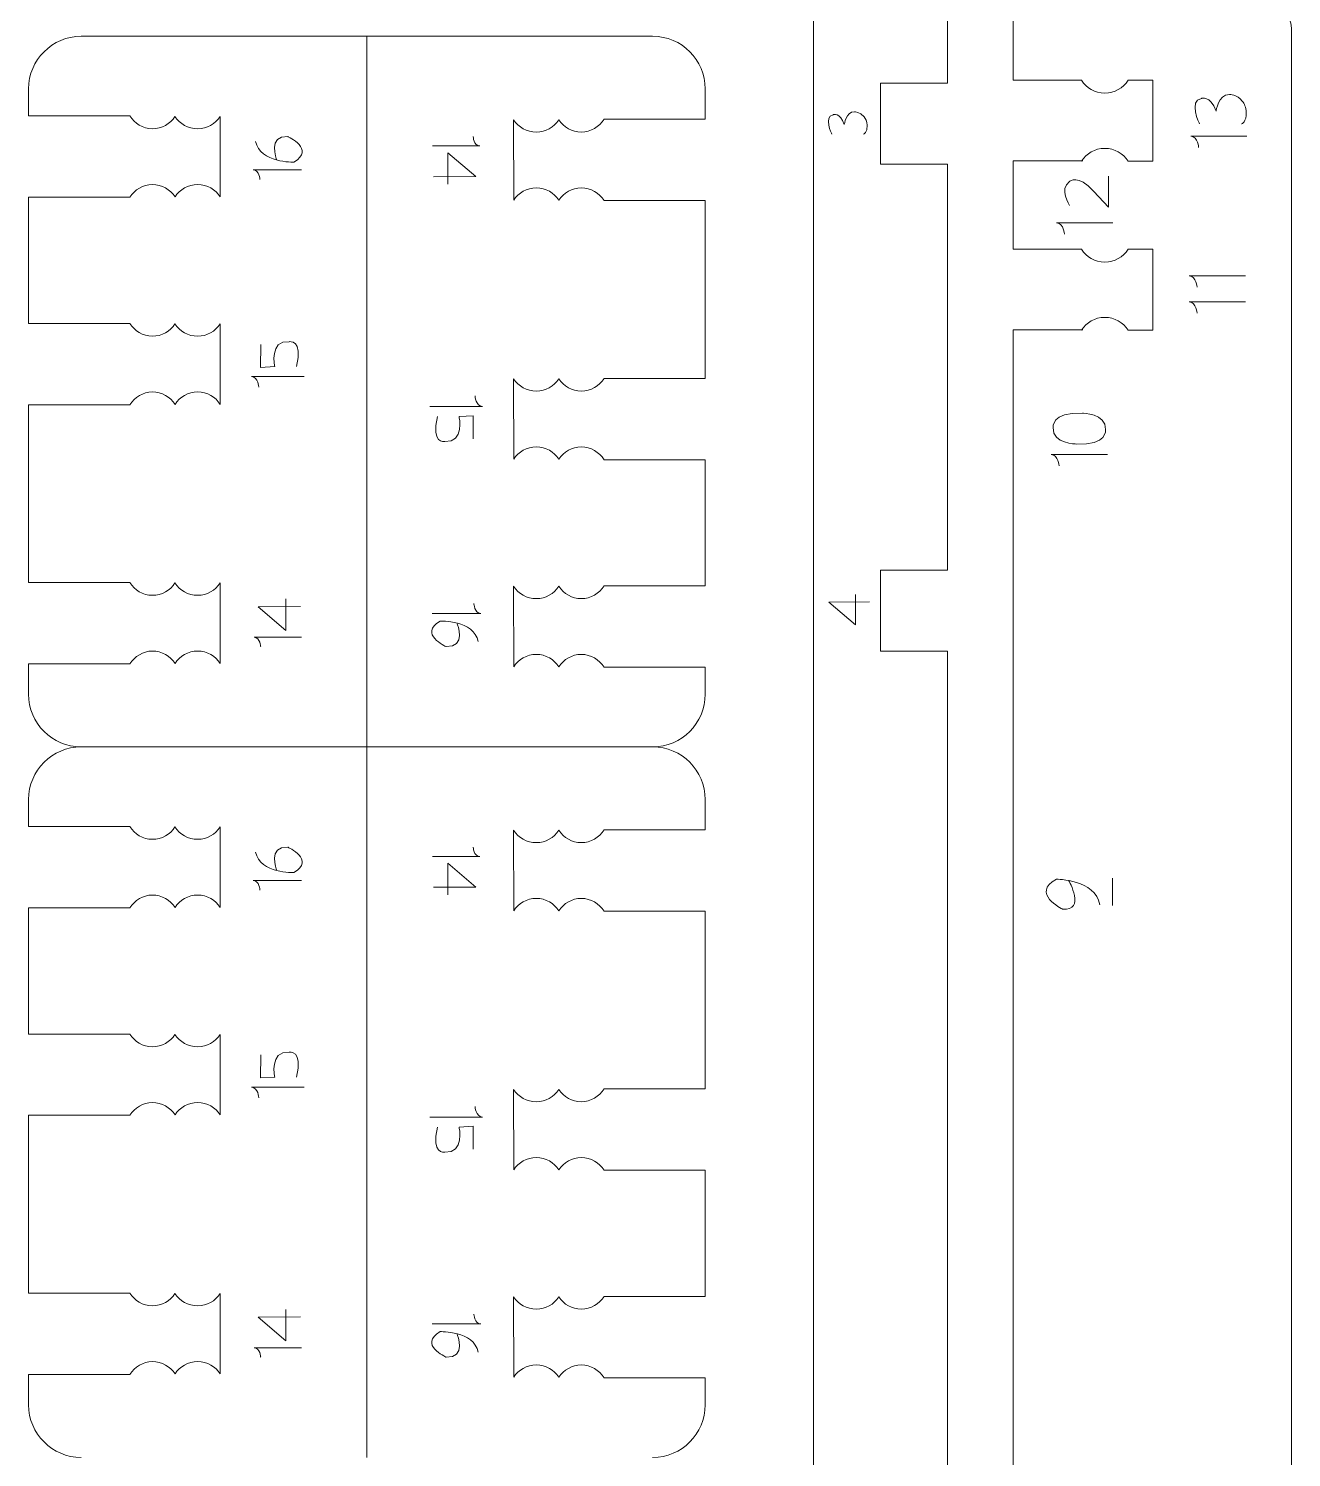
# Model space of a CAD drawing. Header units: centimetres. Extents: x -25 to 25, y -32.5 to 32.5.
# Drawn here: x -17.59 to -12.88, y 14.26 to 19.59 of the extents above; entities that cross this region are included whole.
import ezdxf

# ---------------------------------------------------------------- set-up
doc = ezdxf.new("R2010")
doc.units = ezdxf.units.CM
doc.header["$MEASUREMENT"] = 0
doc.layers.add('Capa 1', color=7, linetype='Continuous')

msp = doc.modelspace()

# ---------------------------------------------------------------- linework, layer by layer
at = {"layer": 'Capa 1', "color": 250, "lineweight": 20}
msp.add_open_spline([(-14.16164, 11.0879), (-14.16164, 11.0879), (-14.16164, 11.39361), (-14.16164, 11.39361), (-14.16164, 11.39361), (-14.16164, 11.39361), (-14.41164, 11.39361), (-14.41164, 11.39361), (-14.41164, 11.39361), (-14.41164, 11.39361), (-14.41164, 11.69624), (-14.41164, 11.69624), (-14.41164, 11.69624), (-14.41164, 11.69624), (-14.16164, 11.69624), (-14.16164, 11.69624), (-14.16164, 11.69624), (-14.16164, 11.69624), (-14.16164, 13.20923), (-14.16164, 13.20923), (-14.16164, 13.20923), (-14.16164, 13.20923), (-14.41164, 13.20923), (-14.41164, 13.20923), (-14.41164, 13.20923), (-14.41164, 13.20923), (-14.41164, 13.51181), (-14.41164, 13.51181), (-14.41164, 13.51181), (-14.41164, 13.51181), (-14.16164, 13.51181), (-14.16164, 13.51181), (-14.16164, 13.51181), (-14.16164, 13.51181), (-14.16164, 17.264), (-14.16164, 17.264), (-14.16164, 17.264), (-14.16164, 17.264), (-14.41164, 17.264), (-14.41164, 17.264), (-14.41164, 17.264), (-14.41164, 17.264), (-14.41164, 17.56658), (-14.41164, 17.56658), (-14.41164, 17.56658), (-14.41164, 17.56658), (-14.16164, 17.56658), (-14.16164, 17.56658), (-14.16164, 17.56658), (-14.16164, 17.56658), (-14.16164, 19.07957), (-14.16164, 19.07957), (-14.16164, 19.07957), (-14.16164, 19.07957), (-14.41164, 19.07957), (-14.41164, 19.07957), (-14.41164, 19.07957), (-14.41164, 19.07957), (-14.41164, 19.3822), (-14.41164, 19.3822), (-14.41164, 19.3822), (-14.41164, 19.3822), (-14.16164, 19.3822), (-14.16164, 19.3822), (-14.16164, 19.3822), (-14.16164, 19.3822), (-14.16164, 19.6879), (-14.16164, 19.6879), (-14.16164, 19.6879), (-14.16164, 19.6879), (-14.66164, 19.6879), (-14.66164, 19.6879), (-14.66164, 19.6879), (-14.66164, 19.6879), (-14.66164, 11.0879), (-14.66164, 11.0879), (-14.66164, 11.0879), (-14.66164, 11.0879), (-14.16164, 11.0879), (-14.16164, 11.0879)], degree=3, knots=[0, 0, 0, 0, 0.047619, 0.047619, 0.047619, 0.047619, 0.0952381, 0.0952381, 0.0952381, 0.0952381, 0.1428571, 0.1428571, 0.1428571, 0.1428571, 0.1904762, 0.1904762, 0.1904762, 0.1904762, 0.2380952, 0.2380952, 0.2380952, 0.2380952, 0.2857143, 0.2857143, 0.2857143, 0.2857143, 0.3333333, 0.3333333, 0.3333333, 0.3333333, 0.3809524, 0.3809524, 0.3809524, 0.3809524, 0.4285714, 0.4285714, 0.4285714, 0.4285714, 0.4761905, 0.4761905, 0.4761905, 0.4761905, 0.5238095, 0.5238095, 0.5238095, 0.5238095, 0.5714286, 0.5714286, 0.5714286, 0.5714286, 0.6190476, 0.6190476, 0.6190476, 0.6190476, 0.6666667, 0.6666667, 0.6666667, 0.6666667, 0.7142857, 0.7142857, 0.7142857, 0.7142857, 0.7619048, 0.7619048, 0.7619048, 0.7619048, 0.8095238, 0.8095238, 0.8095238, 0.8095238, 0.8571429, 0.8571429, 0.8571429, 0.8571429, 0.9047619, 0.9047619, 0.9047619, 0.9047619, 1, 1, 1, 1], dxfattribs=at)
at = {"layer": 'Capa 1', "color": 250, "lineweight": 9}
for points, knots in [([(-13.9175, 19.39286), (-13.9175, 19.39286), (-13.9175, 19.66581), (-13.9175, 19.66581), (-13.9175, 19.66581), (-13.59753, 19.66581), (-13.27755, 19.66581), (-12.95758, 19.66581), (-12.95758, 19.66581), (-12.90801, 19.6633), (-12.88486, 19.63874), (-12.87993, 19.58718), (-12.87993, 19.58718), (-12.87993, 16.07446), (-12.87993, 12.56173), (-12.87993, 9.04901), (-12.87993, 9.04901), (-12.89038, 8.97926), (-12.93003, 8.96794), (-12.98072, 8.95387), (-12.98072, 8.95387), (-12.98072, 8.95387), (-13.9175, 8.95387), (-13.9175, 8.95387), (-13.9175, 8.95387), (-13.9175, 8.95387), (-13.9175, 9.22682), (-13.9175, 9.22682)], [0, 0, 0, 0, 0.125, 0.125, 0.125, 0.125, 0.25, 0.25, 0.25, 0.25, 0.375, 0.375, 0.375, 0.375, 0.5, 0.5, 0.5, 0.5, 0.625, 0.625, 0.625, 0.625, 0.75, 0.75, 0.75, 0.75, 1, 1, 1, 1]), ([(-17.39041, 19.55693), (-17.49821, 19.55693), (-17.58641, 19.46873), (-17.58641, 19.36093), (-17.58641, 19.36093), (-17.58641, 19.36093), (-17.58641, 19.25982), (-17.58641, 19.25982), (-17.58641, 19.25982), (-17.58641, 19.25982), (-17.20912, 19.25982), (-17.20912, 19.25982), (-17.20912, 19.25982), (-17.19134, 19.23212), (-17.16042, 19.21228), (-17.12506, 19.21228), (-17.12506, 19.21228), (-17.0897, 19.21228), (-17.05862, 19.23064), (-17.04084, 19.25834)], [0, 0, 0, 0, 0.1666667, 0.1666667, 0.1666667, 0.1666667, 0.3333333, 0.3333333, 0.3333333, 0.3333333, 0.5, 0.5, 0.5, 0.5, 0.6666667, 0.6666667, 0.6666667, 0.6666667, 1, 1, 1, 1]), ([(-15.26053, 19.55693), (-15.15273, 19.55693), (-15.06453, 19.46873), (-15.06453, 19.36093), (-15.06453, 19.36093), (-15.06453, 19.36093), (-15.06453, 19.24742), (-15.06453, 19.24742), (-15.06453, 19.24742), (-15.06453, 19.24742), (-15.44182, 19.24742), (-15.44182, 19.24742), (-15.44182, 19.24742), (-15.4596, 19.21972), (-15.49068, 19.19985), (-15.52604, 19.19985), (-15.52604, 19.19985), (-15.5614, 19.19985), (-15.59248, 19.21821), (-15.61026, 19.24591)], [0, 0, 0, 0, 0.1666667, 0.1666667, 0.1666667, 0.1666667, 0.3333333, 0.3333333, 0.3333333, 0.3333333, 0.5, 0.5, 0.5, 0.5, 0.6666667, 0.6666667, 0.6666667, 0.6666667, 1, 1, 1, 1]), ([(-13.48831, 19.39276), (-13.50674, 19.36406), (-13.53893, 19.34504), (-13.57557, 19.34504), (-13.57557, 19.34504), (-13.6122, 19.34504), (-13.6444, 19.36406), (-13.66282, 19.39276)], [0, 0, 0, 0, 0.3333333, 0.3333333, 0.3333333, 0.3333333, 1, 1, 1, 1]), ([(-13.48831, 19.39276), (-13.48831, 19.39276), (-13.39671, 19.39287), (-13.39671, 19.39287), (-13.39671, 19.39287), (-13.39671, 19.39287), (-13.39671, 19.09142), (-13.39671, 19.09142), (-13.39671, 19.09142), (-13.39671, 19.09142), (-13.48833, 19.09142), (-13.48833, 19.09142)], [0, 0, 0, 0, 0.25, 0.25, 0.25, 0.25, 0.5, 0.5, 0.5, 0.5, 1, 1, 1, 1]), ([(-17.04084, 19.25834), (-17.02306, 19.23064), (-16.99198, 19.21228), (-16.95662, 19.21228), (-16.95662, 19.21228), (-16.92126, 19.21228), (-16.89018, 19.23064), (-16.8724, 19.25834)], [0, 0, 0, 0, 0.3333333, 0.3333333, 0.3333333, 0.3333333, 1, 1, 1, 1]), ([(-15.61026, 19.24591), (-15.62804, 19.21821), (-15.65912, 19.19985), (-15.69448, 19.19985), (-15.69448, 19.19985), (-15.72984, 19.19985), (-15.76092, 19.21821), (-15.7787, 19.24591)], [0, 0, 0, 0, 0.3333333, 0.3333333, 0.3333333, 0.3333333, 1, 1, 1, 1]), ([(-13.48831, 19.09142), (-13.50674, 19.12012), (-13.53893, 19.13914), (-13.57557, 19.13914), (-13.57557, 19.13914), (-13.6122, 19.13914), (-13.6444, 19.12012), (-13.66282, 19.09142)], [0, 0, 0, 0, 0.3333333, 0.3333333, 0.3333333, 0.3333333, 1, 1, 1, 1]), ([(-17.04084, 18.48478), (-17.05862, 18.45708), (-17.0897, 18.43872), (-17.12506, 18.43872), (-17.12506, 18.43872), (-17.16042, 18.43872), (-17.19134, 18.45856), (-17.20912, 18.48626), (-17.20912, 18.48626), (-17.20912, 18.48626), (-17.58641, 18.48626), (-17.58641, 18.48626), (-17.58641, 18.48626), (-17.58641, 18.48626), (-17.58641, 18.95682), (-17.58641, 18.95682), (-17.58641, 18.95682), (-17.58641, 18.95682), (-17.20912, 18.95682), (-17.20912, 18.95682), (-17.20912, 18.95682), (-17.19134, 18.98452), (-17.16026, 19.00439), (-17.1249, 19.00439), (-17.1249, 19.00439), (-17.08954, 19.00439), (-17.05846, 18.98603), (-17.04068, 18.95833)], [0, 0, 0, 0, 0.125, 0.125, 0.125, 0.125, 0.25, 0.25, 0.25, 0.25, 0.375, 0.375, 0.375, 0.375, 0.5, 0.5, 0.5, 0.5, 0.625, 0.625, 0.625, 0.625, 0.75, 0.75, 0.75, 0.75, 1, 1, 1, 1]), ([(-17.04068, 18.95833), (-17.0229, 18.98603), (-16.99182, 19.00439), (-16.95646, 19.00439), (-16.95646, 19.00439), (-16.9211, 19.00439), (-16.89002, 18.98603), (-16.87224, 18.95833)], [0, 0, 0, 0, 0.3333333, 0.3333333, 0.3333333, 0.3333333, 1, 1, 1, 1]), ([(-15.6101, 18.9459), (-15.62788, 18.9736), (-15.65896, 18.99196), (-15.69432, 18.99196), (-15.69432, 18.99196), (-15.72968, 18.99196), (-15.76076, 18.9736), (-15.77854, 18.9459)], [0, 0, 0, 0, 0.3333333, 0.3333333, 0.3333333, 0.3333333, 1, 1, 1, 1]), ([(-15.6101, 18.9459), (-15.59232, 18.9736), (-15.56124, 18.99196), (-15.52588, 18.99196), (-15.52588, 18.99196), (-15.49052, 18.99196), (-15.4596, 18.97212), (-15.44182, 18.94442), (-15.44182, 18.94442), (-15.44182, 18.94442), (-15.06453, 18.94442), (-15.06453, 18.94442), (-15.06453, 18.94442), (-15.06453, 18.94442), (-15.06453, 18.28149), (-15.06453, 18.28149), (-15.06453, 18.28149), (-15.06453, 18.28149), (-15.44182, 18.28149), (-15.44182, 18.28149), (-15.44182, 18.28149), (-15.4596, 18.25379), (-15.49068, 18.23392), (-15.52604, 18.23392), (-15.52604, 18.23392), (-15.5614, 18.23392), (-15.59248, 18.25228), (-15.61026, 18.27998)], [0, 0, 0, 0, 0.125, 0.125, 0.125, 0.125, 0.25, 0.25, 0.25, 0.25, 0.375, 0.375, 0.375, 0.375, 0.5, 0.5, 0.5, 0.5, 0.625, 0.625, 0.625, 0.625, 0.75, 0.75, 0.75, 0.75, 1, 1, 1, 1]), ([(-13.48831, 18.76276), (-13.50674, 18.73406), (-13.53893, 18.71504), (-13.57557, 18.71504), (-13.57557, 18.71504), (-13.6122, 18.71504), (-13.6444, 18.73406), (-13.66282, 18.76276)], [0, 0, 0, 0, 0.3333333, 0.3333333, 0.3333333, 0.3333333, 1, 1, 1, 1]), ([(-13.48831, 18.76276), (-13.48831, 18.76276), (-13.39671, 18.76287), (-13.39671, 18.76287), (-13.39671, 18.76287), (-13.39671, 18.76287), (-13.39671, 18.46142), (-13.39671, 18.46142), (-13.39671, 18.46142), (-13.39671, 18.46142), (-13.48833, 18.46142), (-13.48833, 18.46142)], [0, 0, 0, 0, 0.25, 0.25, 0.25, 0.25, 0.5, 0.5, 0.5, 0.5, 1, 1, 1, 1]), ([(-17.04084, 18.48478), (-17.02306, 18.45708), (-16.99198, 18.43872), (-16.95662, 18.43872), (-16.95662, 18.43872), (-16.92126, 18.43872), (-16.89018, 18.45708), (-16.8724, 18.48478)], [0, 0, 0, 0, 0.3333333, 0.3333333, 0.3333333, 0.3333333, 1, 1, 1, 1]), ([(-13.48831, 18.46142), (-13.50674, 18.49012), (-13.53893, 18.50914), (-13.57557, 18.50914), (-13.57557, 18.50914), (-13.6122, 18.50914), (-13.6444, 18.49012), (-13.66282, 18.46142)], [0, 0, 0, 0, 0.3333333, 0.3333333, 0.3333333, 0.3333333, 1, 1, 1, 1]), ([(-15.61026, 18.27998), (-15.62804, 18.25228), (-15.65912, 18.23392), (-15.69448, 18.23392), (-15.69448, 18.23392), (-15.72984, 18.23392), (-15.76092, 18.25228), (-15.7787, 18.27998)], [0, 0, 0, 0, 0.3333333, 0.3333333, 0.3333333, 0.3333333, 1, 1, 1, 1]), ([(-17.04084, 17.51885), (-17.05862, 17.49115), (-17.0897, 17.47279), (-17.12506, 17.47279), (-17.12506, 17.47279), (-17.16042, 17.47279), (-17.19134, 17.49263), (-17.20912, 17.52033), (-17.20912, 17.52033), (-17.20912, 17.52033), (-17.58641, 17.52033), (-17.58641, 17.52033), (-17.58641, 17.52033), (-17.58641, 17.52033), (-17.58641, 18.18326), (-17.58641, 18.18326), (-17.58641, 18.18326), (-17.58641, 18.18326), (-17.20912, 18.18326), (-17.20912, 18.18326), (-17.20912, 18.18326), (-17.19134, 18.21096), (-17.16026, 18.23083), (-17.1249, 18.23083), (-17.1249, 18.23083), (-17.08954, 18.23083), (-17.05846, 18.21247), (-17.04068, 18.18477)], [0, 0, 0, 0, 0.125, 0.125, 0.125, 0.125, 0.25, 0.25, 0.25, 0.25, 0.375, 0.375, 0.375, 0.375, 0.5, 0.5, 0.5, 0.5, 0.625, 0.625, 0.625, 0.625, 0.75, 0.75, 0.75, 0.75, 1, 1, 1, 1]), ([(-17.04068, 18.18477), (-17.0229, 18.21247), (-16.99182, 18.23083), (-16.95646, 18.23083), (-16.95646, 18.23083), (-16.9211, 18.23083), (-16.89002, 18.21247), (-16.87224, 18.18477)], [0, 0, 0, 0, 0.3333333, 0.3333333, 0.3333333, 0.3333333, 1, 1, 1, 1]), ([(-15.6101, 17.97997), (-15.62788, 18.00767), (-15.65896, 18.02603), (-15.69432, 18.02603), (-15.69432, 18.02603), (-15.72968, 18.02603), (-15.76076, 18.00767), (-15.77854, 17.97997)], [0, 0, 0, 0, 0.3333333, 0.3333333, 0.3333333, 0.3333333, 1, 1, 1, 1]), ([(-15.6101, 17.97997), (-15.59232, 18.00767), (-15.56124, 18.02603), (-15.52588, 18.02603), (-15.52588, 18.02603), (-15.49052, 18.02603), (-15.4596, 18.00619), (-15.44182, 17.97849), (-15.44182, 17.97849), (-15.44182, 17.97849), (-15.06453, 17.97849), (-15.06453, 17.97849), (-15.06453, 17.97849), (-15.06453, 17.97849), (-15.06453, 17.50793), (-15.06453, 17.50793), (-15.06453, 17.50793), (-15.06453, 17.50793), (-15.44182, 17.50793), (-15.44182, 17.50793), (-15.44182, 17.50793), (-15.4596, 17.48023), (-15.49068, 17.46036), (-15.52604, 17.46036), (-15.52604, 17.46036), (-15.5614, 17.46036), (-15.59248, 17.47872), (-15.61026, 17.50642)], [0, 0, 0, 0, 0.125, 0.125, 0.125, 0.125, 0.25, 0.25, 0.25, 0.25, 0.375, 0.375, 0.375, 0.375, 0.5, 0.5, 0.5, 0.5, 0.625, 0.625, 0.625, 0.625, 0.75, 0.75, 0.75, 0.75, 1, 1, 1, 1]), ([(-17.04084, 17.51885), (-17.02306, 17.49115), (-16.99198, 17.47279), (-16.95662, 17.47279), (-16.95662, 17.47279), (-16.92126, 17.47279), (-16.89018, 17.49115), (-16.8724, 17.51885)], [0, 0, 0, 0, 0.3333333, 0.3333333, 0.3333333, 0.3333333, 1, 1, 1, 1]), ([(-15.61026, 17.50642), (-15.62804, 17.47872), (-15.65912, 17.46036), (-15.69448, 17.46036), (-15.69448, 17.46036), (-15.72984, 17.46036), (-15.76092, 17.47872), (-15.7787, 17.50642)], [0, 0, 0, 0, 0.3333333, 0.3333333, 0.3333333, 0.3333333, 1, 1, 1, 1]), ([(-17.39041, 16.90782), (-17.49821, 16.90782), (-17.58641, 16.99602), (-17.58641, 17.10382), (-17.58641, 17.10382), (-17.58641, 17.10382), (-17.58641, 17.21733), (-17.58641, 17.21733), (-17.58641, 17.21733), (-17.58641, 17.21733), (-17.20912, 17.21733), (-17.20912, 17.21733), (-17.20912, 17.21733), (-17.19134, 17.24503), (-17.16026, 17.2649), (-17.1249, 17.2649), (-17.1249, 17.2649), (-17.08954, 17.2649), (-17.05846, 17.24654), (-17.04068, 17.21884)], [0, 0, 0, 0, 0.1666667, 0.1666667, 0.1666667, 0.1666667, 0.3333333, 0.3333333, 0.3333333, 0.3333333, 0.5, 0.5, 0.5, 0.5, 0.6666667, 0.6666667, 0.6666667, 0.6666667, 1, 1, 1, 1]), ([(-17.04068, 17.21884), (-17.0229, 17.24654), (-16.99182, 17.2649), (-16.95646, 17.2649), (-16.95646, 17.2649), (-16.9211, 17.2649), (-16.89002, 17.24654), (-16.87224, 17.21884)], [0, 0, 0, 0, 0.3333333, 0.3333333, 0.3333333, 0.3333333, 1, 1, 1, 1]), ([(-15.6101, 17.20641), (-15.62788, 17.23411), (-15.65896, 17.25247), (-15.69432, 17.25247), (-15.69432, 17.25247), (-15.72968, 17.25247), (-15.76076, 17.23411), (-15.77854, 17.20641)], [0, 0, 0, 0, 0.3333333, 0.3333333, 0.3333333, 0.3333333, 1, 1, 1, 1]), ([(-15.26053, 16.90782), (-15.15273, 16.90782), (-15.06453, 16.99602), (-15.06453, 17.10382), (-15.06453, 17.10382), (-15.06453, 17.10382), (-15.06453, 17.20493), (-15.06453, 17.20493), (-15.06453, 17.20493), (-15.06453, 17.20493), (-15.44182, 17.20493), (-15.44182, 17.20493), (-15.44182, 17.20493), (-15.4596, 17.23263), (-15.49052, 17.25247), (-15.52588, 17.25247), (-15.52588, 17.25247), (-15.56124, 17.25247), (-15.59232, 17.23411), (-15.6101, 17.20641)], [0, 0, 0, 0, 0.1666667, 0.1666667, 0.1666667, 0.1666667, 0.3333333, 0.3333333, 0.3333333, 0.3333333, 0.5, 0.5, 0.5, 0.5, 0.6666667, 0.6666667, 0.6666667, 0.6666667, 1, 1, 1, 1]), ([(-17.39041, 16.9078), (-17.49821, 16.9078), (-17.58641, 16.8196), (-17.58641, 16.7118), (-17.58641, 16.7118), (-17.58641, 16.7118), (-17.58641, 16.61069), (-17.58641, 16.61069), (-17.58641, 16.61069), (-17.58641, 16.61069), (-17.20912, 16.61069), (-17.20912, 16.61069), (-17.20912, 16.61069), (-17.19134, 16.58299), (-17.16042, 16.56315), (-17.12506, 16.56315), (-17.12506, 16.56315), (-17.0897, 16.56315), (-17.05862, 16.58151), (-17.04084, 16.60921)], [0, 0, 0, 0, 0.1666667, 0.1666667, 0.1666667, 0.1666667, 0.3333333, 0.3333333, 0.3333333, 0.3333333, 0.5, 0.5, 0.5, 0.5, 0.6666667, 0.6666667, 0.6666667, 0.6666667, 1, 1, 1, 1]), ([(-15.26053, 16.9078), (-15.15273, 16.9078), (-15.06453, 16.8196), (-15.06453, 16.7118), (-15.06453, 16.7118), (-15.06453, 16.7118), (-15.06453, 16.59829), (-15.06453, 16.59829), (-15.06453, 16.59829), (-15.06453, 16.59829), (-15.44182, 16.59829), (-15.44182, 16.59829), (-15.44182, 16.59829), (-15.4596, 16.57059), (-15.49068, 16.55072), (-15.52604, 16.55072), (-15.52604, 16.55072), (-15.5614, 16.55072), (-15.59248, 16.56908), (-15.61026, 16.59678)], [0, 0, 0, 0, 0.1666667, 0.1666667, 0.1666667, 0.1666667, 0.3333333, 0.3333333, 0.3333333, 0.3333333, 0.5, 0.5, 0.5, 0.5, 0.6666667, 0.6666667, 0.6666667, 0.6666667, 1, 1, 1, 1]), ([(-17.04084, 16.60921), (-17.02306, 16.58151), (-16.99198, 16.56315), (-16.95662, 16.56315), (-16.95662, 16.56315), (-16.92126, 16.56315), (-16.89018, 16.58151), (-16.8724, 16.60921)], [0, 0, 0, 0, 0.3333333, 0.3333333, 0.3333333, 0.3333333, 1, 1, 1, 1]), ([(-15.61026, 16.59678), (-15.62804, 16.56908), (-15.65912, 16.55072), (-15.69448, 16.55072), (-15.69448, 16.55072), (-15.72984, 16.55072), (-15.76092, 16.56908), (-15.7787, 16.59678)], [0, 0, 0, 0, 0.3333333, 0.3333333, 0.3333333, 0.3333333, 1, 1, 1, 1]), ([(-17.04084, 15.83565), (-17.05862, 15.80795), (-17.0897, 15.78959), (-17.12506, 15.78959), (-17.12506, 15.78959), (-17.16042, 15.78959), (-17.19134, 15.80943), (-17.20912, 15.83713), (-17.20912, 15.83713), (-17.20912, 15.83713), (-17.58641, 15.83713), (-17.58641, 15.83713), (-17.58641, 15.83713), (-17.58641, 15.83713), (-17.58641, 16.30769), (-17.58641, 16.30769), (-17.58641, 16.30769), (-17.58641, 16.30769), (-17.20912, 16.30769), (-17.20912, 16.30769), (-17.20912, 16.30769), (-17.19134, 16.33539), (-17.16026, 16.35526), (-17.1249, 16.35526), (-17.1249, 16.35526), (-17.08954, 16.35526), (-17.05846, 16.3369), (-17.04068, 16.3092)], [0, 0, 0, 0, 0.125, 0.125, 0.125, 0.125, 0.25, 0.25, 0.25, 0.25, 0.375, 0.375, 0.375, 0.375, 0.5, 0.5, 0.5, 0.5, 0.625, 0.625, 0.625, 0.625, 0.75, 0.75, 0.75, 0.75, 1, 1, 1, 1]), ([(-17.04068, 16.3092), (-17.0229, 16.3369), (-16.99182, 16.35526), (-16.95646, 16.35526), (-16.95646, 16.35526), (-16.9211, 16.35526), (-16.89002, 16.3369), (-16.87224, 16.3092)], [0, 0, 0, 0, 0.3333333, 0.3333333, 0.3333333, 0.3333333, 1, 1, 1, 1]), ([(-15.6101, 16.29677), (-15.62788, 16.32447), (-15.65896, 16.34283), (-15.69432, 16.34283), (-15.69432, 16.34283), (-15.72968, 16.34283), (-15.76076, 16.32447), (-15.77854, 16.29677)], [0, 0, 0, 0, 0.3333333, 0.3333333, 0.3333333, 0.3333333, 1, 1, 1, 1]), ([(-15.6101, 16.29677), (-15.59232, 16.32447), (-15.56124, 16.34283), (-15.52588, 16.34283), (-15.52588, 16.34283), (-15.49052, 16.34283), (-15.4596, 16.32299), (-15.44182, 16.29529), (-15.44182, 16.29529), (-15.44182, 16.29529), (-15.06453, 16.29529), (-15.06453, 16.29529), (-15.06453, 16.29529), (-15.06453, 16.29529), (-15.06453, 15.63236), (-15.06453, 15.63236), (-15.06453, 15.63236), (-15.06453, 15.63236), (-15.44182, 15.63236), (-15.44182, 15.63236), (-15.44182, 15.63236), (-15.4596, 15.60466), (-15.49068, 15.58479), (-15.52604, 15.58479), (-15.52604, 15.58479), (-15.5614, 15.58479), (-15.59248, 15.60315), (-15.61026, 15.63085)], [0, 0, 0, 0, 0.125, 0.125, 0.125, 0.125, 0.25, 0.25, 0.25, 0.25, 0.375, 0.375, 0.375, 0.375, 0.5, 0.5, 0.5, 0.5, 0.625, 0.625, 0.625, 0.625, 0.75, 0.75, 0.75, 0.75, 1, 1, 1, 1]), ([(-17.04084, 15.83565), (-17.02306, 15.80795), (-16.99198, 15.78959), (-16.95662, 15.78959), (-16.95662, 15.78959), (-16.92126, 15.78959), (-16.89018, 15.80795), (-16.8724, 15.83565)], [0, 0, 0, 0, 0.3333333, 0.3333333, 0.3333333, 0.3333333, 1, 1, 1, 1]), ([(-15.61026, 15.63085), (-15.62804, 15.60315), (-15.65912, 15.58479), (-15.69448, 15.58479), (-15.69448, 15.58479), (-15.72984, 15.58479), (-15.76092, 15.60315), (-15.7787, 15.63085)], [0, 0, 0, 0, 0.3333333, 0.3333333, 0.3333333, 0.3333333, 1, 1, 1, 1]), ([(-17.04084, 14.86972), (-17.05862, 14.84202), (-17.0897, 14.82366), (-17.12506, 14.82366), (-17.12506, 14.82366), (-17.16042, 14.82366), (-17.19134, 14.8435), (-17.20912, 14.8712), (-17.20912, 14.8712), (-17.20912, 14.8712), (-17.58641, 14.8712), (-17.58641, 14.8712), (-17.58641, 14.8712), (-17.58641, 14.8712), (-17.58641, 15.53413), (-17.58641, 15.53413), (-17.58641, 15.53413), (-17.58641, 15.53413), (-17.20912, 15.53413), (-17.20912, 15.53413), (-17.20912, 15.53413), (-17.19134, 15.56183), (-17.16026, 15.5817), (-17.1249, 15.5817), (-17.1249, 15.5817), (-17.08954, 15.5817), (-17.05846, 15.56334), (-17.04068, 15.53564)], [0, 0, 0, 0, 0.125, 0.125, 0.125, 0.125, 0.25, 0.25, 0.25, 0.25, 0.375, 0.375, 0.375, 0.375, 0.5, 0.5, 0.5, 0.5, 0.625, 0.625, 0.625, 0.625, 0.75, 0.75, 0.75, 0.75, 1, 1, 1, 1]), ([(-17.04068, 15.53564), (-17.0229, 15.56334), (-16.99182, 15.5817), (-16.95646, 15.5817), (-16.95646, 15.5817), (-16.9211, 15.5817), (-16.89002, 15.56334), (-16.87224, 15.53564)], [0, 0, 0, 0, 0.3333333, 0.3333333, 0.3333333, 0.3333333, 1, 1, 1, 1]), ([(-15.6101, 15.33084), (-15.62788, 15.35854), (-15.65896, 15.3769), (-15.69432, 15.3769), (-15.69432, 15.3769), (-15.72968, 15.3769), (-15.76076, 15.35854), (-15.77854, 15.33084)], [0, 0, 0, 0, 0.3333333, 0.3333333, 0.3333333, 0.3333333, 1, 1, 1, 1]), ([(-15.6101, 15.33084), (-15.59232, 15.35854), (-15.56124, 15.3769), (-15.52588, 15.3769), (-15.52588, 15.3769), (-15.49052, 15.3769), (-15.4596, 15.35706), (-15.44182, 15.32936), (-15.44182, 15.32936), (-15.44182, 15.32936), (-15.06453, 15.32936), (-15.06453, 15.32936), (-15.06453, 15.32936), (-15.06453, 15.32936), (-15.06453, 14.8588), (-15.06453, 14.8588), (-15.06453, 14.8588), (-15.06453, 14.8588), (-15.44182, 14.8588), (-15.44182, 14.8588), (-15.44182, 14.8588), (-15.4596, 14.8311), (-15.49068, 14.81123), (-15.52604, 14.81123), (-15.52604, 14.81123), (-15.5614, 14.81123), (-15.59248, 14.82959), (-15.61026, 14.85729)], [0, 0, 0, 0, 0.125, 0.125, 0.125, 0.125, 0.25, 0.25, 0.25, 0.25, 0.375, 0.375, 0.375, 0.375, 0.5, 0.5, 0.5, 0.5, 0.625, 0.625, 0.625, 0.625, 0.75, 0.75, 0.75, 0.75, 1, 1, 1, 1]), ([(-17.04084, 14.86972), (-17.02306, 14.84202), (-16.99198, 14.82366), (-16.95662, 14.82366), (-16.95662, 14.82366), (-16.92126, 14.82366), (-16.89018, 14.84202), (-16.8724, 14.86972)], [0, 0, 0, 0, 0.3333333, 0.3333333, 0.3333333, 0.3333333, 1, 1, 1, 1]), ([(-15.61026, 14.85729), (-15.62804, 14.82959), (-15.65912, 14.81123), (-15.69448, 14.81123), (-15.69448, 14.81123), (-15.72984, 14.81123), (-15.76092, 14.82959), (-15.7787, 14.85729)], [0, 0, 0, 0, 0.3333333, 0.3333333, 0.3333333, 0.3333333, 1, 1, 1, 1]), ([(-17.39041, 14.25869), (-17.49821, 14.25869), (-17.58641, 14.34689), (-17.58641, 14.45469), (-17.58641, 14.45469), (-17.58641, 14.45469), (-17.58641, 14.5682), (-17.58641, 14.5682), (-17.58641, 14.5682), (-17.58641, 14.5682), (-17.20912, 14.5682), (-17.20912, 14.5682), (-17.20912, 14.5682), (-17.19134, 14.5959), (-17.16026, 14.61577), (-17.1249, 14.61577), (-17.1249, 14.61577), (-17.08954, 14.61577), (-17.05846, 14.59741), (-17.04068, 14.56971)], [0, 0, 0, 0, 0.1666667, 0.1666667, 0.1666667, 0.1666667, 0.3333333, 0.3333333, 0.3333333, 0.3333333, 0.5, 0.5, 0.5, 0.5, 0.6666667, 0.6666667, 0.6666667, 0.6666667, 1, 1, 1, 1]), ([(-17.04068, 14.56971), (-17.0229, 14.59741), (-16.99182, 14.61577), (-16.95646, 14.61577), (-16.95646, 14.61577), (-16.9211, 14.61577), (-16.89002, 14.59741), (-16.87224, 14.56971)], [0, 0, 0, 0, 0.3333333, 0.3333333, 0.3333333, 0.3333333, 1, 1, 1, 1]), ([(-15.6101, 14.55728), (-15.62788, 14.58498), (-15.65896, 14.60334), (-15.69432, 14.60334), (-15.69432, 14.60334), (-15.72968, 14.60334), (-15.76076, 14.58498), (-15.77854, 14.55728)], [0, 0, 0, 0, 0.3333333, 0.3333333, 0.3333333, 0.3333333, 1, 1, 1, 1]), ([(-15.26053, 14.25869), (-15.15273, 14.25869), (-15.06453, 14.34689), (-15.06453, 14.45469), (-15.06453, 14.45469), (-15.06453, 14.45469), (-15.06453, 14.5558), (-15.06453, 14.5558), (-15.06453, 14.5558), (-15.06453, 14.5558), (-15.44182, 14.5558), (-15.44182, 14.5558), (-15.44182, 14.5558), (-15.4596, 14.5835), (-15.49052, 14.60334), (-15.52588, 14.60334), (-15.52588, 14.60334), (-15.56124, 14.60334), (-15.59232, 14.58498), (-15.6101, 14.55728)], [0, 0, 0, 0, 0.1666667, 0.1666667, 0.1666667, 0.1666667, 0.3333333, 0.3333333, 0.3333333, 0.3333333, 0.5, 0.5, 0.5, 0.5, 0.6666667, 0.6666667, 0.6666667, 0.6666667, 1, 1, 1, 1])]:
    msp.add_open_spline(points, degree=3, knots=knots, dxfattribs=at)
at = {"layer": 'Capa 1', "color": 250, "lineweight": 20}
for points in [[(-17.39041, 19.55693), (-17.39041, 19.55693), (-15.26053, 19.55693), (-15.26053, 19.55693)], [(-17.39041, 16.9078), (-17.39041, 16.9078), (-15.26053, 16.9078), (-15.26053, 16.9078)]]:
    msp.add_open_spline(points, degree=3, dxfattribs=at)
at = {"layer": 'Capa 1', "color": 250, "lineweight": 9}
for points in [[(-16.32547, 16.90782), (-16.32547, 16.90782), (-16.32547, 19.55693), (-16.32547, 19.55693)], [(-13.9175, 19.39287), (-13.9175, 19.39287), (-13.66282, 19.39276), (-13.66282, 19.39276)], [(-16.87224, 18.95833), (-16.87224, 18.95833), (-16.8724, 19.25834), (-16.8724, 19.25834)], [(-15.7787, 19.24591), (-15.7787, 19.24591), (-15.77854, 18.9459), (-15.77854, 18.9459)], [(-13.9175, 18.76287), (-13.9175, 18.76287), (-13.9175, 19.09287), (-13.9175, 19.09287)], [(-13.65711, 19.09287), (-13.65711, 19.09287), (-13.9175, 19.09287), (-13.9175, 19.09287)], [(-13.9175, 18.76287), (-13.9175, 18.76287), (-13.66282, 18.76276), (-13.66282, 18.76276)], [(-16.87224, 18.18477), (-16.87224, 18.18477), (-16.8724, 18.48478), (-16.8724, 18.48478)], [(-13.9175, 10.15682), (-13.9175, 10.15682), (-13.9175, 18.46287), (-13.9175, 18.46287)], [(-13.65711, 18.46287), (-13.65711, 18.46287), (-13.9175, 18.46287), (-13.9175, 18.46287)], [(-15.7787, 18.27998), (-15.7787, 18.27998), (-15.77854, 17.97997), (-15.77854, 17.97997)], [(-16.87224, 17.21884), (-16.87224, 17.21884), (-16.8724, 17.51885), (-16.8724, 17.51885)], [(-15.7787, 17.50642), (-15.7787, 17.50642), (-15.77854, 17.20641), (-15.77854, 17.20641)], [(-16.32547, 14.25869), (-16.32547, 14.25869), (-16.32547, 16.9078), (-16.32547, 16.9078)], [(-16.87224, 16.3092), (-16.87224, 16.3092), (-16.8724, 16.60921), (-16.8724, 16.60921)], [(-15.7787, 16.59678), (-15.7787, 16.59678), (-15.77854, 16.29677), (-15.77854, 16.29677)], [(-16.87224, 15.53564), (-16.87224, 15.53564), (-16.8724, 15.83565), (-16.8724, 15.83565)], [(-15.7787, 15.63085), (-15.7787, 15.63085), (-15.77854, 15.33084), (-15.77854, 15.33084)], [(-16.87224, 14.56971), (-16.87224, 14.56971), (-16.8724, 14.86972), (-16.8724, 14.86972)], [(-15.7787, 14.85729), (-15.7787, 14.85729), (-15.77854, 14.55728), (-15.77854, 14.55728)]]:
    msp.add_open_spline(points, degree=3, dxfattribs=at)
at = {"layer": 'Capa 1', "color": 22, "lineweight": 5}
for points, knots in [([(-13.06544, 19.23042), (-13.06544, 19.23042), (-13.04696, 19.23765), (-13.04816, 19.2737), (-13.04816, 19.2737), (-13.04878, 19.29241), (-13.05547, 19.30581), (-13.06312, 19.31553), (-13.06312, 19.31553), (-13.08182, 19.33923), (-13.11086, 19.34045), (-13.11086, 19.34045), (-13.11086, 19.34045), (-13.15257, 19.33923), (-13.16061, 19.27801), (-13.16061, 19.27801), (-13.16061, 19.27801), (-13.1829, 19.33797), (-13.21503, 19.3256), (-13.21503, 19.3256), (-13.21503, 19.3256), (-13.26446, 19.31696), (-13.22247, 19.23042), (-13.22247, 19.23042)], [0, 0, 0, 0, 0.1428571, 0.1428571, 0.1428571, 0.1428571, 0.2857143, 0.2857143, 0.2857143, 0.2857143, 0.4285714, 0.4285714, 0.4285714, 0.4285714, 0.5714286, 0.5714286, 0.5714286, 0.5714286, 0.7142857, 0.7142857, 0.7142857, 0.7142857, 1, 1, 1, 1]), ([(-14.47425, 19.1926), (-14.47425, 19.1926), (-14.46028, 19.19807), (-14.46119, 19.22533), (-14.46119, 19.22533), (-14.46165, 19.23949), (-14.46671, 19.24962), (-14.4725, 19.25697), (-14.4725, 19.25697), (-14.48664, 19.2749), (-14.50861, 19.27582), (-14.50861, 19.27582), (-14.50861, 19.27582), (-14.54015, 19.2749), (-14.54624, 19.22859), (-14.54624, 19.22859), (-14.54624, 19.22859), (-14.56309, 19.27394), (-14.5874, 19.26459), (-14.5874, 19.26459), (-14.5874, 19.26459), (-14.62478, 19.25805), (-14.59302, 19.1926), (-14.59302, 19.1926)], [0, 0, 0, 0, 0.1428571, 0.1428571, 0.1428571, 0.1428571, 0.2857143, 0.2857143, 0.2857143, 0.2857143, 0.4285714, 0.4285714, 0.4285714, 0.4285714, 0.5714286, 0.5714286, 0.5714286, 0.5714286, 0.7142857, 0.7142857, 0.7142857, 0.7142857, 1, 1, 1, 1]), ([(-16.66197, 19.09794), (-16.66197, 19.09794), (-16.69693, 19.18748), (-16.62048, 19.18321), (-16.62048, 19.18321), (-16.62048, 19.18321), (-16.51547, 19.13562), (-16.59799, 19.08797), (-16.59799, 19.08797), (-16.59799, 19.08797), (-16.72309, 19.08371), (-16.74013, 19.16469)], [0, 0, 0, 0, 0.25, 0.25, 0.25, 0.25, 0.5, 0.5, 0.5, 0.5, 1, 1, 1, 1]), ([(-16.02351, 19.00523), (-16.02351, 19.00523), (-16.02351, 19.12284), (-16.02351, 19.12284), (-16.02351, 19.12284), (-16.02351, 19.12284), (-15.91942, 19.03438), (-15.91942, 19.03438), (-15.91942, 19.03438), (-15.91942, 19.03438), (-16.07766, 19.03336), (-16.07766, 19.03336)], [0, 0, 0, 0, 0.25, 0.25, 0.25, 0.25, 0.5, 0.5, 0.5, 0.5, 1, 1, 1, 1]), ([(-13.70674, 18.92626), (-13.70674, 18.92626), (-13.74755, 18.98809), (-13.70674, 19.01525), (-13.70674, 19.01525), (-13.70674, 19.01525), (-13.67584, 19.04617), (-13.6165, 18.97818)], [0, 0, 0, 0, 0.3333333, 0.3333333, 0.3333333, 0.3333333, 1, 1, 1, 1]), ([(-13.6165, 18.97818), (-13.6165, 18.97818), (-13.56212, 18.9201), (-13.56212, 18.9201), (-13.56212, 18.9201), (-13.56212, 18.9201), (-13.56212, 19.03542), (-13.56212, 19.03542)], [0, 0, 0, 0, 0.3333333, 0.3333333, 0.3333333, 0.3333333, 1, 1, 1, 1]), ([(-16.72105, 18.40824), (-16.72105, 18.40824), (-16.72157, 18.32249), (-16.72157, 18.32249), (-16.72157, 18.32249), (-16.72157, 18.32249), (-16.66871, 18.32558), (-16.66871, 18.32558)], [0, 0, 0, 0, 0.3333333, 0.3333333, 0.3333333, 0.3333333, 1, 1, 1, 1]), ([(-16.66871, 18.32558), (-16.66871, 18.32558), (-16.69127, 18.42409), (-16.61512, 18.4183), (-16.61512, 18.4183), (-16.61512, 18.4183), (-16.56291, 18.42872), (-16.58842, 18.32558)], [0, 0, 0, 0, 0.3333333, 0.3333333, 0.3333333, 0.3333333, 1, 1, 1, 1]), ([(-15.98197, 18.13912), (-15.98197, 18.13912), (-15.95941, 18.04061), (-16.03556, 18.0464), (-16.03556, 18.0464), (-16.03556, 18.0464), (-16.08777, 18.03598), (-16.06226, 18.13912)], [0, 0, 0, 0, 0.3333333, 0.3333333, 0.3333333, 0.3333333, 1, 1, 1, 1]), ([(-15.92963, 18.05646), (-15.92963, 18.05646), (-15.92911, 18.14221), (-15.92911, 18.14221), (-15.92911, 18.14221), (-15.92911, 18.14221), (-15.98197, 18.13912), (-15.98197, 18.13912)], [0, 0, 0, 0, 0.3333333, 0.3333333, 0.3333333, 0.3333333, 1, 1, 1, 1]), ([(-13.76828, 18.09781), (-13.76828, 18.09781), (-13.77593, 18.15748), (-13.65909, 18.15149), (-13.65909, 18.15149), (-13.65909, 18.15149), (-13.57004, 18.15145), (-13.57228, 18.09049)], [0, 0, 0, 0, 0.3333333, 0.3333333, 0.3333333, 0.3333333, 1, 1, 1, 1]), ([(-13.5725, 18.09049), (-13.5725, 18.09049), (-13.56481, 18.03087), (-13.68171, 18.03688), (-13.68171, 18.03688), (-13.68171, 18.03688), (-13.77077, 18.03688), (-13.76847, 18.09781)], [0, 0, 0, 0, 0.3333333, 0.3333333, 0.3333333, 0.3333333, 1, 1, 1, 1]), ([(-14.50413, 17.47551), (-14.50413, 17.47551), (-14.50413, 17.36235), (-14.50413, 17.36235), (-14.50413, 17.36235), (-14.50413, 17.36235), (-14.60429, 17.44747), (-14.60429, 17.44747), (-14.60429, 17.44747), (-14.60429, 17.44747), (-14.45204, 17.44845), (-14.45204, 17.44845)], [0, 0, 0, 0, 0.25, 0.25, 0.25, 0.25, 0.5, 0.5, 0.5, 0.5, 1, 1, 1, 1]), ([(-16.62717, 17.45947), (-16.62717, 17.45947), (-16.62717, 17.34186), (-16.62717, 17.34186), (-16.62717, 17.34186), (-16.62717, 17.34186), (-16.73126, 17.43032), (-16.73126, 17.43032), (-16.73126, 17.43032), (-16.73126, 17.43032), (-16.57302, 17.43134), (-16.57302, 17.43134)], [0, 0, 0, 0, 0.25, 0.25, 0.25, 0.25, 0.5, 0.5, 0.5, 0.5, 1, 1, 1, 1]), ([(-15.98871, 17.36676), (-15.98871, 17.36676), (-15.95375, 17.27722), (-16.0302, 17.28149), (-16.0302, 17.28149), (-16.0302, 17.28149), (-16.13521, 17.32908), (-16.05269, 17.37673), (-16.05269, 17.37673), (-16.05269, 17.37673), (-15.92759, 17.38099), (-15.91055, 17.30001)], [0, 0, 0, 0, 0.25, 0.25, 0.25, 0.25, 0.5, 0.5, 0.5, 0.5, 1, 1, 1, 1]), ([(-16.66197, 16.44881), (-16.66197, 16.44881), (-16.69693, 16.53835), (-16.62048, 16.53408), (-16.62048, 16.53408), (-16.62048, 16.53408), (-16.51547, 16.48649), (-16.59799, 16.43884), (-16.59799, 16.43884), (-16.59799, 16.43884), (-16.72309, 16.43458), (-16.74013, 16.51556)], [0, 0, 0, 0, 0.25, 0.25, 0.25, 0.25, 0.5, 0.5, 0.5, 0.5, 1, 1, 1, 1]), ([(-16.02351, 16.3561), (-16.02351, 16.3561), (-16.02351, 16.47371), (-16.02351, 16.47371), (-16.02351, 16.47371), (-16.02351, 16.47371), (-15.91942, 16.38525), (-15.91942, 16.38525), (-15.91942, 16.38525), (-15.91942, 16.38525), (-16.07766, 16.38423), (-16.07766, 16.38423)], [0, 0, 0, 0, 0.25, 0.25, 0.25, 0.25, 0.5, 0.5, 0.5, 0.5, 1, 1, 1, 1]), ([(-13.70983, 16.40935), (-13.70983, 16.40935), (-13.64504, 16.29468), (-13.7335, 16.3029), (-13.7335, 16.3029), (-13.7335, 16.3029), (-13.85313, 16.36258), (-13.75542, 16.41423), (-13.75542, 16.41423), (-13.75542, 16.41423), (-13.61029, 16.41376), (-13.59404, 16.31916)], [0, 0, 0, 0, 0.25, 0.25, 0.25, 0.25, 0.5, 0.5, 0.5, 0.5, 1, 1, 1, 1]), ([(-16.66871, 15.67645), (-16.66871, 15.67645), (-16.69127, 15.77496), (-16.61512, 15.76917), (-16.61512, 15.76917), (-16.61512, 15.76917), (-16.56291, 15.77959), (-16.58842, 15.67645)], [0, 0, 0, 0, 0.3333333, 0.3333333, 0.3333333, 0.3333333, 1, 1, 1, 1]), ([(-16.72105, 15.75911), (-16.72105, 15.75911), (-16.72157, 15.67336), (-16.72157, 15.67336), (-16.72157, 15.67336), (-16.72157, 15.67336), (-16.66871, 15.67645), (-16.66871, 15.67645)], [0, 0, 0, 0, 0.3333333, 0.3333333, 0.3333333, 0.3333333, 1, 1, 1, 1]), ([(-15.98197, 15.48999), (-15.98197, 15.48999), (-15.95941, 15.39148), (-16.03556, 15.39727), (-16.03556, 15.39727), (-16.03556, 15.39727), (-16.08777, 15.38685), (-16.06226, 15.48999)], [0, 0, 0, 0, 0.3333333, 0.3333333, 0.3333333, 0.3333333, 1, 1, 1, 1]), ([(-15.92963, 15.40733), (-15.92963, 15.40733), (-15.92911, 15.49308), (-15.92911, 15.49308), (-15.92911, 15.49308), (-15.92911, 15.49308), (-15.98197, 15.48999), (-15.98197, 15.48999)], [0, 0, 0, 0, 0.3333333, 0.3333333, 0.3333333, 0.3333333, 1, 1, 1, 1]), ([(-16.62717, 14.81034), (-16.62717, 14.81034), (-16.62717, 14.69273), (-16.62717, 14.69273), (-16.62717, 14.69273), (-16.62717, 14.69273), (-16.73126, 14.78119), (-16.73126, 14.78119), (-16.73126, 14.78119), (-16.73126, 14.78119), (-16.57302, 14.78221), (-16.57302, 14.78221)], [0, 0, 0, 0, 0.25, 0.25, 0.25, 0.25, 0.5, 0.5, 0.5, 0.5, 1, 1, 1, 1]), ([(-15.98871, 14.71763), (-15.98871, 14.71763), (-15.95375, 14.62809), (-16.0302, 14.63236), (-16.0302, 14.63236), (-16.0302, 14.63236), (-16.13521, 14.67995), (-16.05269, 14.7276), (-16.05269, 14.7276), (-16.05269, 14.7276), (-15.92759, 14.73186), (-15.91055, 14.65088)], [0, 0, 0, 0, 0.25, 0.25, 0.25, 0.25, 0.5, 0.5, 0.5, 0.5, 1, 1, 1, 1])]:
    msp.add_open_spline(points, degree=3, knots=knots, dxfattribs=at)
for points in [[(-15.92931, 19.18336), (-15.92931, 19.18336), (-15.92793, 19.14933), (-15.90454, 19.14795)], [(-13.22581, 19.14208), (-13.22581, 19.14208), (-13.22746, 19.18249), (-13.25523, 19.18413)], [(-13.25523, 19.18413), (-13.25523, 19.18413), (-13.04572, 19.18413), (-13.04572, 19.18413)], [(-15.90454, 19.14795), (-15.90454, 19.14795), (-16.08097, 19.14795), (-16.08097, 19.14795)], [(-16.72413, 19.02302), (-16.72413, 19.02302), (-16.72555, 19.05787), (-16.7495, 19.05928)], [(-16.7495, 19.05928), (-16.7495, 19.05928), (-16.56883, 19.05928), (-16.56883, 19.05928)], [(-13.72571, 18.81891), (-13.72571, 18.81891), (-13.72736, 18.85932), (-13.75513, 18.86096)], [(-13.75513, 18.86096), (-13.75513, 18.86096), (-13.54562, 18.86096), (-13.54562, 18.86096)], [(-13.23148, 18.62142), (-13.23148, 18.62142), (-13.23313, 18.66183), (-13.2609, 18.66347)], [(-13.2609, 18.66347), (-13.2609, 18.66347), (-13.05139, 18.66347), (-13.05139, 18.66347)], [(-13.23148, 18.52432), (-13.23148, 18.52432), (-13.23313, 18.56473), (-13.2609, 18.56637)], [(-13.2609, 18.56637), (-13.2609, 18.56637), (-13.05139, 18.56637), (-13.05139, 18.56637)], [(-16.72855, 18.24862), (-16.72855, 18.24862), (-16.7301, 18.2865), (-16.75613, 18.28804)], [(-16.75613, 18.28804), (-16.75613, 18.28804), (-16.55972, 18.28804), (-16.55972, 18.28804)], [(-15.89455, 18.17666), (-15.89455, 18.17666), (-16.09096, 18.17666), (-16.09096, 18.17666)], [(-15.92213, 18.21608), (-15.92213, 18.21608), (-15.92058, 18.1782), (-15.89455, 18.17666)], [(-13.74571, 17.95538), (-13.74571, 17.95538), (-13.74736, 17.99579), (-13.77513, 17.99743)], [(-13.77513, 17.99743), (-13.77513, 17.99743), (-13.56562, 17.99743), (-13.56562, 17.99743)], [(-15.92655, 17.44168), (-15.92655, 17.44168), (-15.92513, 17.40683), (-15.90118, 17.40542)], [(-15.90118, 17.40542), (-15.90118, 17.40542), (-16.08185, 17.40542), (-16.08185, 17.40542)], [(-16.72137, 17.28134), (-16.72137, 17.28134), (-16.72275, 17.31537), (-16.74614, 17.31675)], [(-16.74614, 17.31675), (-16.74614, 17.31675), (-16.56971, 17.31675), (-16.56971, 17.31675)], [(-15.92931, 16.53423), (-15.92931, 16.53423), (-15.92793, 16.5002), (-15.90454, 16.49882)], [(-15.90454, 16.49882), (-15.90454, 16.49882), (-16.08097, 16.49882), (-16.08097, 16.49882)], [(-16.72413, 16.37389), (-16.72413, 16.37389), (-16.72555, 16.40874), (-16.7495, 16.41015)], [(-16.7495, 16.41015), (-16.7495, 16.41015), (-16.56883, 16.41015), (-16.56883, 16.41015)], [(-13.54693, 16.3168), (-13.54693, 16.3168), (-13.54693, 16.41822), (-13.54693, 16.41822)], [(-16.72855, 15.59949), (-16.72855, 15.59949), (-16.7301, 15.63737), (-16.75613, 15.63891)], [(-16.75613, 15.63891), (-16.75613, 15.63891), (-16.55972, 15.63891), (-16.55972, 15.63891)], [(-15.92213, 15.56695), (-15.92213, 15.56695), (-15.92058, 15.52907), (-15.89455, 15.52753)], [(-15.89455, 15.52753), (-15.89455, 15.52753), (-16.09096, 15.52753), (-16.09096, 15.52753)], [(-15.90118, 14.75629), (-15.90118, 14.75629), (-16.08185, 14.75629), (-16.08185, 14.75629)], [(-15.92655, 14.79255), (-15.92655, 14.79255), (-15.92513, 14.7577), (-15.90118, 14.75629)], [(-16.72137, 14.63221), (-16.72137, 14.63221), (-16.72275, 14.66624), (-16.74614, 14.66762)], [(-16.74614, 14.66762), (-16.74614, 14.66762), (-16.56971, 14.66762), (-16.56971, 14.66762)]]:
    msp.add_open_spline(points, degree=3, dxfattribs=at)

doc.saveas('drawing.dxf')
